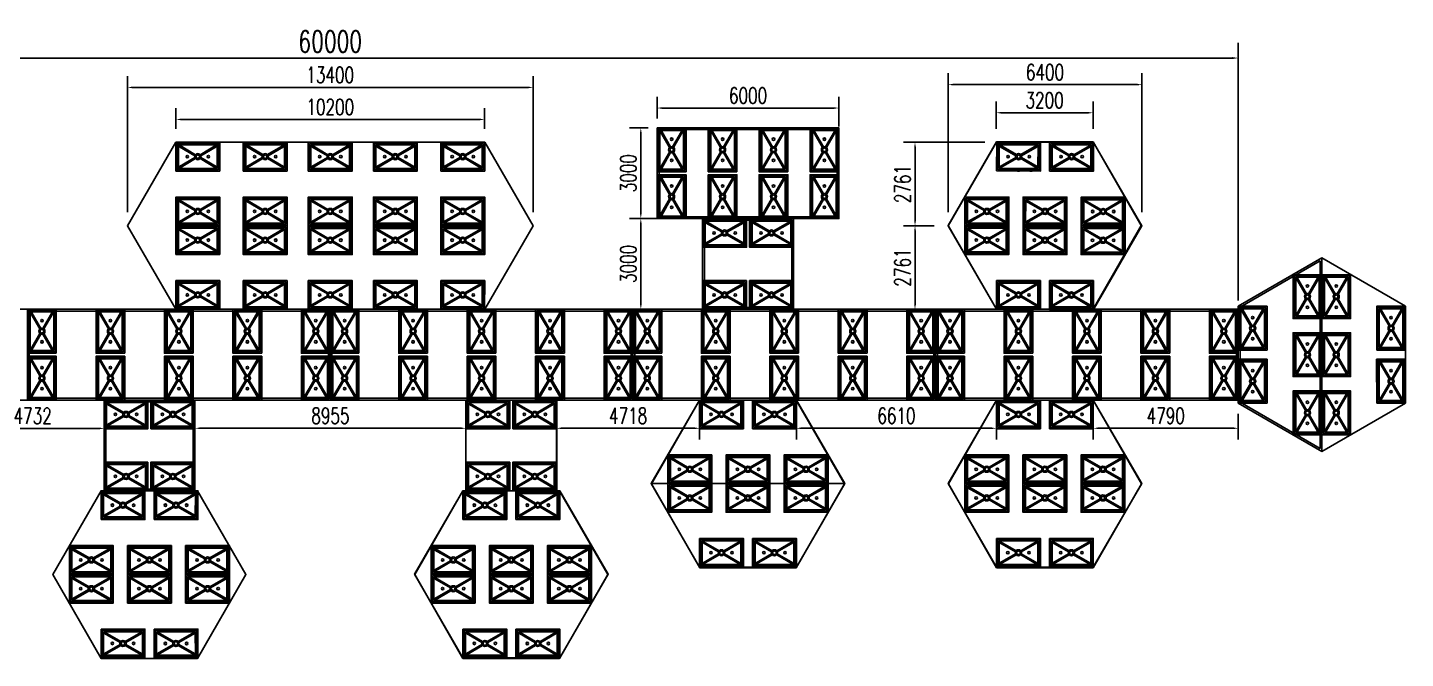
# Model space of a CAD drawing. Header units: millimetres. Extents: x -1825427 to -664413, y 1443096 to 1668257.
# Drawn here: x -1115648 to -1070125, y 1489425 to 1510284 of the extents above; entities that cross this region are included whole.
import ezdxf

# ---------------------------------------------------------------- set-up
doc = ezdxf.new("R2010")
doc.units = ezdxf.units.MM
doc.header["$LTSCALE"] = 10
doc.layers.get('DEFPOINTS').update_dxf_attribs({"linetype": 'CONTINUOUS'})
doc.layers.add('W-FLOAT_BOWL浮筒', color=253, linetype='CONTINUOUS')
doc.layers.add('W-STEEL_FRAME钢架', color=3, linetype='CONTINUOUS')
doc.styles.add('STANDARD_T3', font='simplex.shx', dxfattribs={"width": 0.7, "bigfont": 'gbcbig.shx'})
doc.dimstyles.new('W&&150', dxfattribs={"dimtxt": 525, "dimasz": 150, "dimexe": 375, "dimexo": 450, "dimgap": 150, "dimtad": 1, "dimdec": 0, "dimzin": 0, "dimdsep": 46, "dimtxsty": 'STANDARD_T3', "dimcen": 0.09, "dimclrd": 1, "dimclre": 1, "dimclrt": 7, "dimazin": 2, "dimtfac": 1, "dimtdec": 0, "dimtix": 1, "dimtmove": 2, "dimatfit": 3, "dimfxl": 100, "dimtolj": 1, "dimtzin": 0, "dimarcsym": 0})
doc.dimstyles.new('W&&200', dxfattribs={"dimtxt": 700, "dimasz": 200, "dimexe": 500, "dimexo": 600, "dimgap": 200, "dimtad": 1, "dimdec": 0, "dimzin": 0, "dimdsep": 46, "dimtxsty": 'STANDARD_T3', "dimcen": 0.09, "dimclrd": 1, "dimclre": 1, "dimclrt": 7, "dimazin": 2, "dimtfac": 1, "dimtdec": 0, "dimtix": 1, "dimtmove": 2, "dimatfit": 3, "dimfxl": 100, "dimtolj": 1, "dimtzin": 0, "dimarcsym": 0})

# ---------------------------------------------------------------- blocks, each defined once
blk = doc.blocks.new('DFX')
at = {"layer": 'W-FLOAT_BOWL浮筒'}
for p, q in [((0, 0), (1450, 0)), ((325, 0), (305, 0)), ((735, 0), (715, 0)), ((1125, 0), (1145, 0)), ((0, -205), (0, -225)), ((630, -443), (116, -146)), ((650, -409), (136, -111)), ((650, -409), (136, -111)), ((800, -409), (1314, -111)), ((800, -409), (1314, -111)), ((820, -443), (1334, -146)), ((1450, -205), (1450, -225)), ((0, -725), (0, -745)), ((630, -507), (116, -804)), ((650, -541), (136, -839)), ((650, -541), (136, -839)), ((800, -541), (1314, -839)), ((800, -541), (1314, -839)), ((820, -507), (1334, -804)), ((1450, -725), (1450, -745)), ((325, -950), (305, -950)), ((735, -950), (715, -950)), ((1125, -950), (1145, -950))]:
    blk.add_line(p, q, dxfattribs=at)
for points in [[(0, 0), (1450, 0), (1450, -950), (0, -950)], [(40, -40), (1410, -40), (1410, -910), (40, -910)], [(85, -85), (1365, -85), (1365, -865), (85, -865)]]:
    blk.add_lwpolyline(points, close=True, dxfattribs=at)
for points in [[(350, 0), (350, -39, -0.605909), (280, -39), (280, 0), (305, 0), (305, -20, 1.050157), (325, -20), (325, 0), (350, 0)], [(760, 0), (760, -39, -0.605909), (690, -39), (690, 0), (715, 0), (715, -20, 1.050157), (735, -20), (735, 0), (760, 0)], [(1100, 0), (1100, -39, 0.605909), (1170, -39), (1170, 0), (1145, 0), (1145, -20, -1.050157), (1125, -20), (1125, 0), (1100, 0)], [(0, -180), (39, -180, -0.605909), (39, -250), (0, -250), (0, -225), (20, -225, 1.050157), (20, -205), (0, -205), (0, -180)], [(1450, -180), (1411, -180, 0.605909), (1411, -250), (1450, -250), (1450, -225), (1430, -225, -1.050157), (1430, -205), (1450, -205), (1450, -180)], [(0, -700), (39, -700, -0.605909), (39, -770), (0, -770), (0, -745), (20, -745, 1.050157), (20, -725), (0, -725), (0, -700)], [(350, -950), (350, -911, 0.605909), (280, -911), (280, -950), (305, -950), (305, -930, -1.050157), (325, -930), (325, -950), (350, -950)], [(760, -950), (760, -911, 0.605909), (690, -911), (690, -950), (715, -950), (715, -930, -1.050157), (735, -930), (735, -950), (760, -950)], [(1100, -950), (1100, -911, -0.605909), (1170, -911), (1170, -950), (1145, -950), (1145, -930, 1.050157), (1125, -930), (1125, -950), (1100, -950)], [(1450, -700), (1411, -700, 0.605909), (1411, -770), (1450, -770), (1450, -745), (1430, -745, -1.050157), (1430, -725), (1450, -725), (1450, -700)]]:
    blk.add_lwpolyline(points, format="xyb", dxfattribs=at)
for centre, radius in [((375, -475), 40), ((725, -475), 100), ((725, -475), 60), ((1075, -475), 40)]:
    blk.add_circle(centre, radius, dxfattribs=at)
for centre, start, end in [((126, -129), 59.9771, 239.9771), ((1324, -129), 300.0229, 120.0229), ((126, -821), 120.0229, 300.0229), ((1324, -821), 239.9771, 59.9771)]:
    blk.add_arc(centre, 20, start, end, dxfattribs=at)
blk = doc.blocks.new('*U1921')
at = {"layer": 'W-FLOAT_BOWL浮筒', "xscale": -1, "rotation": 270}
for p in [(475, 50, -917003000), (475, -1500, 917003000)]:
    blk.add_blockref('DFX', p, dxfattribs=at)
blk = doc.blocks.new('*U1922')
at = {"layer": 'W-STEEL_FRAME钢架', "color": 0, "linetype": 'ByBlock', "lineweight": -2, "transparency": 16777216}
for p in [(0, 0), (2262, 0), (4524, 0), (6786, 0), (9048, 0)]:
    blk.add_blockref('*U1921', p, dxfattribs=at)
blk = doc.blocks.new('*U1923')
at = {"layer": 'W-FLOAT_BOWL浮筒', "xscale": -1, "rotation": 270}
for p in [(475, 50, -917003000), (475, -1500, 917003000)]:
    blk.add_blockref('DFX', p, dxfattribs=at)
blk = doc.blocks.new('*U1924')
at = {"layer": 'W-STEEL_FRAME钢架', "color": 0, "linetype": 'ByBlock', "lineweight": -2, "transparency": 16777216}
for p in [(0, 0), (2262, 0), (4524, 0), (6786, 0), (9048, 0)]:
    blk.add_blockref('*U1923', p, dxfattribs=at)
blk = doc.blocks.new('*U1925')
at = {"layer": 'W-FLOAT_BOWL浮筒', "xscale": -1, "rotation": 270}
for p in [(475, 50, -917003000), (475, -1500, 917003000)]:
    blk.add_blockref('DFX', p, dxfattribs=at)
blk = doc.blocks.new('*U1926')
at = {"layer": 'W-STEEL_FRAME钢架', "color": 0, "linetype": 'ByBlock', "lineweight": -2, "transparency": 16777216}
for p in [(0, 0), (2262, 0), (4524, 0), (6786, 0), (9048, 0)]:
    blk.add_blockref('*U1925', p, dxfattribs=at)
blk = doc.blocks.new('*U1898')
at = {"layer": 'W-FLOAT_BOWL浮筒', "xscale": -1, "rotation": 270}
for p in [(475, 50, -917003000), (475, -1500, 917003000)]:
    blk.add_blockref('DFX', p, dxfattribs=at)
blk = doc.blocks.new('*U1899')
at = {"layer": 'W-STEEL_FRAME钢架', "color": 0, "linetype": 'ByBlock', "lineweight": -2, "transparency": 16777216}
for p in [(0, 0), (2262, 0), (4524, 0), (6786, 0), (9048, 0)]:
    blk.add_blockref('*U1898', p, dxfattribs=at)
blk = doc.blocks.new('*U1900')
at = {"layer": 'W-FLOAT_BOWL浮筒', "xscale": -1, "rotation": 270}
for p in [(475, 50, -917003000), (475, -1500, 917003000)]:
    blk.add_blockref('DFX', p, dxfattribs=at)
blk = doc.blocks.new('*U1901')
at = {"layer": 'W-STEEL_FRAME钢架', "color": 0, "linetype": 'ByBlock', "lineweight": -2, "transparency": 16777216}
for p in [(0, 0), (2050, 0)]:
    blk.add_blockref('*U1900', p, dxfattribs=at)
blk = doc.blocks.new('*U1902')
at = {"layer": 'W-FLOAT_BOWL浮筒', "xscale": -1, "rotation": 270}
for p in [(475, 50, -917003000), (475, -1500, 917003000)]:
    blk.add_blockref('DFX', p, dxfattribs=at)
blk = doc.blocks.new('*U1903')
at = {"layer": 'W-STEEL_FRAME钢架', "color": 0, "linetype": 'ByBlock', "lineweight": -2, "transparency": 16777216}
for p in [(0, 0), (2050, 0)]:
    blk.add_blockref('*U1902', p, dxfattribs=at)
blk = doc.blocks.new('*U1904')
at = {"layer": 'W-FLOAT_BOWL浮筒', "xscale": -1, "rotation": 270}
for p in [(475, 50, -917003000), (475, -1500, 917003000)]:
    blk.add_blockref('DFX', p, dxfattribs=at)
blk = doc.blocks.new('*U1905')
at = {"layer": 'W-STEEL_FRAME钢架', "color": 0, "linetype": 'ByBlock', "lineweight": -2, "transparency": 16777216}
for p in [(0, 0), (2050, 0)]:
    blk.add_blockref('*U1904', p, dxfattribs=at)
blk = doc.blocks.new('*U1910')
at = {"layer": 'W-FLOAT_BOWL浮筒', "xscale": -1, "rotation": 270}
for p in [(475, 50, -917003000), (475, -1500, 917003000)]:
    blk.add_blockref('DFX', p, dxfattribs=at)
blk = doc.blocks.new('*U1911')
at = {"layer": 'W-STEEL_FRAME钢架', "color": 0, "linetype": 'ByBlock', "lineweight": -2, "transparency": 16777216}
for p in [(0, 0), (1683, 0), (3366, 0), (5049, 0)]:
    blk.add_blockref('*U1910', p, dxfattribs=at)
blk = doc.blocks.new('*D2070')
at = {"layer": 'DEFPOINTS', "color": 0, "transparency": 16777216}
for p in [(-1075648, 1509274), (-1135648, 1500947, -1834000151), (-1075648, 1500657, 5849)]:
    blk.add_point(p, dxfattribs=at)
at = {"layer": 'W-STEEL_FRAME钢架', "color": 1, "lineweight": -2, "transparency": 16777216}
for p, q in [((-1135648, 1501547), (-1135648, 1509774)), ((-1075648, 1501257), (-1075648, 1509774)), ((-1135448, 1509274), (-1075848, 1509274))]:
    blk.add_line(p, q, dxfattribs=at)
at = {"layer": 'W-STEEL_FRAME钢架', "color": 1, "transparency": 16777216}
for points in [[(-1135448, 1509308), (-1135448, 1509241), (-1135648, 1509274)], [(-1075848, 1509308), (-1075848, 1509241), (-1075648, 1509274)]]:
    blk.add_solid(points, dxfattribs=at)
at = {"layer": 'W-STEEL_FRAME钢架', "color": 7, "transparency": 16777216, "insert": (-1105648, 1509824), "char_height": 700, "attachment_point": 5, "style": 'STANDARD_T3'}
blk.add_mtext('\\A1;60000', dxfattribs=at)
blk = doc.blocks.new('*D2037')
at = {"layer": 'DEFPOINTS', "color": 0, "transparency": 16777216}
for p in [(-1100546, 1507245), (-1110746, 1506489, 5849), (-1100546, 1506489, 5849)]:
    blk.add_point(p, dxfattribs=at)
at = {"layer": 'W-STEEL_FRAME钢架', "color": 1, "lineweight": -2, "transparency": 16777216}
for p, q in [((-1110746, 1506939), (-1110746, 1507620)), ((-1100546, 1506939), (-1100546, 1507620)), ((-1110596, 1507245), (-1100696, 1507245))]:
    blk.add_line(p, q, dxfattribs=at)
at = {"layer": 'W-STEEL_FRAME钢架', "color": 1, "transparency": 16777216}
for points in [[(-1110596, 1507270), (-1110596, 1507220), (-1110746, 1507245)], [(-1100696, 1507270), (-1100696, 1507220), (-1100546, 1507245)]]:
    blk.add_solid(points, dxfattribs=at)
at = {"layer": 'W-STEEL_FRAME钢架', "color": 7, "transparency": 16777216, "insert": (-1105646, 1507657), "char_height": 525, "attachment_point": 5, "style": 'STANDARD_T3'}
blk.add_mtext('\\A1;10200', dxfattribs=at)
blk = doc.blocks.new('*D2030')
at = {"layer": 'DEFPOINTS', "color": 0, "transparency": 16777216}
for p in [(-1080446, 1507466), (-1083647, 1506490, 5849), (-1080446, 1506490, 5849)]:
    blk.add_point(p, dxfattribs=at)
at = {"layer": 'W-STEEL_FRAME钢架', "color": 1, "lineweight": -2, "transparency": 16777216}
for p, q in [((-1083647, 1506940), (-1083647, 1507841)), ((-1080446, 1506940), (-1080446, 1507841)), ((-1083497, 1507466), (-1080596, 1507466))]:
    blk.add_line(p, q, dxfattribs=at)
at = {"layer": 'W-STEEL_FRAME钢架', "color": 1, "transparency": 16777216}
for points in [[(-1083497, 1507491), (-1083497, 1507441), (-1083647, 1507466)], [(-1080596, 1507491), (-1080596, 1507441), (-1080446, 1507466)]]:
    blk.add_solid(points, dxfattribs=at)
at = {"layer": 'W-STEEL_FRAME钢架', "color": 7, "transparency": 16777216, "insert": (-1082046, 1507878), "char_height": 525, "attachment_point": 5, "style": 'STANDARD_T3'}
blk.add_mtext('\\A1;3200', dxfattribs=at)
blk = doc.blocks.new('*D2031')
at = {"layer": 'DEFPOINTS', "color": 0, "transparency": 16777216}
for p in [(-1086328, 1506490), (-1083569, 1506490, 5849), (-1085245, 1503729, 5849)]:
    blk.add_point(p, dxfattribs=at)
at = {"layer": 'W-STEEL_FRAME钢架', "color": 1, "lineweight": -2, "transparency": 16777216}
for p, q in [((-1084019, 1506490), (-1086703, 1506490)), ((-1086328, 1503879), (-1086328, 1506340)), ((-1085695, 1503729), (-1086703, 1503729))]:
    blk.add_line(p, q, dxfattribs=at)
at = {"layer": 'W-STEEL_FRAME钢架', "color": 1, "transparency": 16777216}
for points in [[(-1086353, 1506340), (-1086303, 1506340), (-1086328, 1506490)], [(-1086353, 1503879), (-1086303, 1503879), (-1086328, 1503729)]]:
    blk.add_solid(points, dxfattribs=at)
at = {"layer": 'W-STEEL_FRAME钢架', "color": 7, "transparency": 16777216, "insert": (-1086740, 1505109), "char_height": 525, "attachment_point": 5, "rotation": 90, "style": 'STANDARD_T3'}
blk.add_mtext('\\A1;2761', dxfattribs=at)
blk = doc.blocks.new('*D2032')
at = {"layer": 'DEFPOINTS', "color": 0, "transparency": 16777216}
for p in [(-1085245, 1503729, 5849), (-1086328, 1500968), (-1083520, 1500968, 5849)]:
    blk.add_point(p, dxfattribs=at)
at = {"layer": 'W-STEEL_FRAME钢架', "color": 1, "lineweight": -2, "transparency": 16777216}
for p, q in [((-1085695, 1503729), (-1086703, 1503729)), ((-1086328, 1503579), (-1086328, 1501118)), ((-1083970, 1500968), (-1086703, 1500968))]:
    blk.add_line(p, q, dxfattribs=at)
at = {"layer": 'W-STEEL_FRAME钢架', "color": 1, "transparency": 16777216}
for points in [[(-1086353, 1503579), (-1086303, 1503579), (-1086328, 1503729)], [(-1086353, 1501118), (-1086303, 1501118), (-1086328, 1500968)]]:
    blk.add_solid(points, dxfattribs=at)
at = {"layer": 'W-STEEL_FRAME钢架', "color": 7, "transparency": 16777216, "insert": (-1086740, 1502348), "char_height": 525, "attachment_point": 5, "rotation": 90, "style": 'STANDARD_T3'}
blk.add_mtext('\\A1;2761', dxfattribs=at)
blk = doc.blocks.new('*D2033')
at = {"layer": 'DEFPOINTS', "color": 0, "transparency": 16777216}
for p in [(-1093343, 1503968, 5849), (-1095387, 1500968), (-1093330, 1500968, 5849)]:
    blk.add_point(p, dxfattribs=at)
at = {"layer": 'W-STEEL_FRAME钢架', "color": 1, "lineweight": -2, "transparency": 16777216}
for p, q in [((-1093793, 1503968), (-1095762, 1503968)), ((-1095387, 1503818), (-1095387, 1501118)), ((-1093780, 1500968), (-1095762, 1500968))]:
    blk.add_line(p, q, dxfattribs=at)
at = {"layer": 'W-STEEL_FRAME钢架', "color": 1, "transparency": 16777216}
for points in [[(-1095412, 1503818), (-1095362, 1503818), (-1095387, 1503968)], [(-1095412, 1501118), (-1095362, 1501118), (-1095387, 1500968)]]:
    blk.add_solid(points, dxfattribs=at)
at = {"layer": 'W-STEEL_FRAME钢架', "color": 7, "transparency": 16777216, "insert": (-1095799, 1502468), "char_height": 525, "attachment_point": 5, "rotation": 90, "style": 'STANDARD_T3'}
blk.add_mtext('\\A1;3000', dxfattribs=at)
blk = doc.blocks.new('*D2034')
at = {"layer": 'DEFPOINTS', "color": 0, "transparency": 16777216}
for p in [(-1095387, 1506968), (-1094699, 1506968, 5849), (-1094778, 1503968)]:
    blk.add_point(p, dxfattribs=at)
at = {"layer": 'W-STEEL_FRAME钢架', "color": 1, "lineweight": -2, "transparency": 16777216}
for p, q in [((-1095149, 1506968), (-1095762, 1506968)), ((-1095387, 1504118), (-1095387, 1506818)), ((-1095228, 1503968), (-1095762, 1503968))]:
    blk.add_line(p, q, dxfattribs=at)
at = {"layer": 'W-STEEL_FRAME钢架', "color": 1, "transparency": 16777216}
for points in [[(-1095412, 1506818), (-1095362, 1506818), (-1095387, 1506968)], [(-1095412, 1504118), (-1095362, 1504118), (-1095387, 1503968)]]:
    blk.add_solid(points, dxfattribs=at)
at = {"layer": 'W-STEEL_FRAME钢架', "color": 7, "transparency": 16777216, "insert": (-1095799, 1505468), "char_height": 525, "attachment_point": 5, "rotation": 90, "style": 'STANDARD_T3'}
blk.add_mtext('\\A1;3000', dxfattribs=at)
blk = doc.blocks.new('*D2035')
at = {"layer": 'DEFPOINTS', "color": 0, "transparency": 16777216}
for p in [(-1088844, 1507623), (-1094844, 1506821, 5849), (-1088844, 1506567, 5849)]:
    blk.add_point(p, dxfattribs=at)
at = {"layer": 'W-STEEL_FRAME钢架', "color": 1, "lineweight": -2, "transparency": 16777216}
for p, q in [((-1094844, 1507271), (-1094844, 1507998)), ((-1088844, 1507017), (-1088844, 1507998)), ((-1094694, 1507623), (-1088994, 1507623))]:
    blk.add_line(p, q, dxfattribs=at)
at = {"layer": 'W-STEEL_FRAME钢架', "color": 1, "transparency": 16777216}
for points in [[(-1094694, 1507648), (-1094694, 1507598), (-1094844, 1507623)], [(-1088994, 1507648), (-1088994, 1507598), (-1088844, 1507623)]]:
    blk.add_solid(points, dxfattribs=at)
at = {"layer": 'W-STEEL_FRAME钢架', "color": 7, "transparency": 16777216, "insert": (-1091844, 1508036), "char_height": 525, "attachment_point": 5, "style": 'STANDARD_T3'}
blk.add_mtext('\\A1;6000', dxfattribs=at)
blk = doc.blocks.new('*D2063')
at = {"layer": 'DEFPOINTS', "color": 0, "transparency": 16777216}
for p in [(-1110120, 1497967, 1834011849), (-1101164, 1497967, 5849), (-1101164, 1497035)]:
    blk.add_point(p, dxfattribs=at)
at = {"layer": 'W-STEEL_FRAME钢架', "color": 1, "lineweight": -2, "transparency": 16777216}
for p, q in [((-1110120, 1497517), (-1110120, 1496660)), ((-1101164, 1497517), (-1101164, 1496660)), ((-1109970, 1497035), (-1101314, 1497035))]:
    blk.add_line(p, q, dxfattribs=at)
at = {"layer": 'W-STEEL_FRAME钢架', "color": 1, "transparency": 16777216}
for points in [[(-1109970, 1497060), (-1109970, 1497010), (-1110120, 1497035)], [(-1101314, 1497060), (-1101314, 1497010), (-1101164, 1497035)]]:
    blk.add_solid(points, dxfattribs=at)
at = {"layer": 'W-STEEL_FRAME钢架', "color": 7, "transparency": 16777216, "insert": (-1105642, 1497447), "char_height": 525, "attachment_point": 5, "style": 'STANDARD_T3'}
blk.add_mtext('\\A1;8955', dxfattribs=at)
blk = doc.blocks.new('*D2064')
at = {"layer": 'DEFPOINTS', "color": 0, "transparency": 16777216}
for p in [(-1098164, 1497967, 5849), (-1093447, 1497967, 5849), (-1093447, 1497035)]:
    blk.add_point(p, dxfattribs=at)
at = {"layer": 'W-STEEL_FRAME钢架', "color": 1, "lineweight": -2, "transparency": 16777216}
for p, q in [((-1098164, 1497517), (-1098164, 1496660)), ((-1093447, 1497517), (-1093447, 1496660)), ((-1098014, 1497035), (-1093597, 1497035))]:
    blk.add_line(p, q, dxfattribs=at)
at = {"layer": 'W-STEEL_FRAME钢架', "color": 1, "transparency": 16777216}
for points in [[(-1098014, 1497060), (-1098014, 1497010), (-1098164, 1497035)], [(-1093597, 1497060), (-1093597, 1497010), (-1093447, 1497035)]]:
    blk.add_solid(points, dxfattribs=at)
at = {"layer": 'W-STEEL_FRAME钢架', "color": 7, "transparency": 16777216, "insert": (-1095806, 1497447), "char_height": 525, "attachment_point": 5, "style": 'STANDARD_T3'}
blk.add_mtext('\\A1;4718', dxfattribs=at)
blk = doc.blocks.new('*D2065')
at = {"layer": 'DEFPOINTS', "color": 0, "transparency": 16777216}
for p in [(-1090247, 1497967, 5849), (-1083637, 1497967, 5849), (-1083637, 1497035)]:
    blk.add_point(p, dxfattribs=at)
at = {"layer": 'W-STEEL_FRAME钢架', "color": 1, "lineweight": -2, "transparency": 16777216}
for p, q in [((-1090247, 1497517), (-1090247, 1496660)), ((-1083637, 1497517), (-1083637, 1496660)), ((-1090097, 1497035), (-1083787, 1497035))]:
    blk.add_line(p, q, dxfattribs=at)
at = {"layer": 'W-STEEL_FRAME钢架', "color": 1, "transparency": 16777216}
for points in [[(-1090097, 1497060), (-1090097, 1497010), (-1090247, 1497035)], [(-1083787, 1497060), (-1083787, 1497010), (-1083637, 1497035)]]:
    blk.add_solid(points, dxfattribs=at)
at = {"layer": 'W-STEEL_FRAME钢架', "color": 7, "transparency": 16777216, "insert": (-1086942, 1497447), "char_height": 525, "attachment_point": 5, "style": 'STANDARD_T3'}
blk.add_mtext('\\A1;6610', dxfattribs=at)
blk = doc.blocks.new('*D1989')
at = {"layer": 'DEFPOINTS', "color": 0, "transparency": 16777216}
for p in [(-1080438, 1497967, 5849), (-1075648, 1497967, 5849), (-1075648, 1497035)]:
    blk.add_point(p, dxfattribs=at)
at = {"layer": 'W-STEEL_FRAME钢架', "color": 1, "lineweight": -2, "transparency": 16777216}
for p, q in [((-1080438, 1497517), (-1080438, 1496660)), ((-1075648, 1497517), (-1075648, 1496660)), ((-1080288, 1497035), (-1075798, 1497035))]:
    blk.add_line(p, q, dxfattribs=at)
at = {"layer": 'W-STEEL_FRAME钢架', "color": 1, "transparency": 16777216}
for points in [[(-1080288, 1497060), (-1080288, 1497010), (-1080438, 1497035)], [(-1075798, 1497060), (-1075798, 1497010), (-1075648, 1497035)]]:
    blk.add_solid(points, dxfattribs=at)
at = {"layer": 'W-STEEL_FRAME钢架', "color": 7, "transparency": 16777216, "insert": (-1078043, 1497447), "char_height": 525, "attachment_point": 5, "style": 'STANDARD_T3'}
blk.add_mtext('\\A1;4790', dxfattribs=at)
blk = doc.blocks.new('*D2047')
at = {"layer": 'DEFPOINTS', "color": 0, "transparency": 16777216}
for p in [(-1117844, 1497965, 4102), (-1113111, 1497966, 5849), (-1113111, 1497032)]:
    blk.add_point(p, dxfattribs=at)
at = {"layer": 'W-STEEL_FRAME钢架', "color": 1, "lineweight": -2, "transparency": 16777216}
for p, q in [((-1117844, 1497515), (-1117844, 1496657)), ((-1113111, 1497516), (-1113111, 1496657)), ((-1117694, 1497032), (-1113261, 1497032))]:
    blk.add_line(p, q, dxfattribs=at)
at = {"layer": 'W-STEEL_FRAME钢架', "color": 1, "transparency": 16777216}
for points in [[(-1117694, 1497057), (-1117694, 1497007), (-1117844, 1497032)], [(-1113261, 1497057), (-1113261, 1497007), (-1113111, 1497032)]]:
    blk.add_solid(points, dxfattribs=at)
at = {"layer": 'W-STEEL_FRAME钢架', "color": 7, "transparency": 16777216, "insert": (-1115477, 1497445), "char_height": 525, "attachment_point": 5, "style": 'STANDARD_T3'}
blk.add_mtext('\\A1;4732', dxfattribs=at)
blk = doc.blocks.new('*D2048')
at = {"layer": 'DEFPOINTS', "color": 0, "transparency": 16777216}
for p in [(-1098948, 1508304), (-1112348, 1503730, 5849), (-1098948, 1503728, 5849)]:
    blk.add_point(p, dxfattribs=at)
at = {"layer": 'W-STEEL_FRAME钢架', "color": 1, "lineweight": -2, "transparency": 16777216}
for p, q in [((-1112348, 1504180), (-1112348, 1508679)), ((-1098948, 1504178), (-1098948, 1508679)), ((-1112198, 1508304), (-1099098, 1508304))]:
    blk.add_line(p, q, dxfattribs=at)
at = {"layer": 'W-STEEL_FRAME钢架', "color": 1, "transparency": 16777216}
for points in [[(-1112198, 1508329), (-1112198, 1508279), (-1112348, 1508304)], [(-1099098, 1508329), (-1099098, 1508279), (-1098948, 1508304)]]:
    blk.add_solid(points, dxfattribs=at)
at = {"layer": 'W-STEEL_FRAME钢架', "color": 7, "transparency": 16777216, "insert": (-1105648, 1508717), "char_height": 525, "attachment_point": 5, "style": 'STANDARD_T3'}
blk.add_mtext('\\A1;13400', dxfattribs=at)
blk = doc.blocks.new('*D2049')
at = {"layer": 'DEFPOINTS', "color": 0, "transparency": 16777216}
for p in [(-1078833, 1508395), (-1085233, 1503732, 5849), (-1078833, 1503725, 5849)]:
    blk.add_point(p, dxfattribs=at)
at = {"layer": 'W-STEEL_FRAME钢架', "color": 1, "lineweight": -2, "transparency": 16777216}
for p, q in [((-1085233, 1504182), (-1085233, 1508770)), ((-1078833, 1504175), (-1078833, 1508770)), ((-1085083, 1508395), (-1078983, 1508395))]:
    blk.add_line(p, q, dxfattribs=at)
at = {"layer": 'W-STEEL_FRAME钢架', "color": 1, "transparency": 16777216}
for points in [[(-1085083, 1508420), (-1085083, 1508370), (-1085233, 1508395)], [(-1078983, 1508420), (-1078983, 1508370), (-1078833, 1508395)]]:
    blk.add_solid(points, dxfattribs=at)
at = {"layer": 'W-STEEL_FRAME钢架', "color": 7, "transparency": 16777216, "insert": (-1082033, 1508807), "char_height": 525, "attachment_point": 5, "style": 'STANDARD_T3'}
blk.add_mtext('\\A1;6400', dxfattribs=at)

msp = doc.modelspace()

# ---------------------------------------------------------------- linework, layer by layer
at = {"layer": 'W-STEEL_FRAME钢架', "elevation": 5848.7}
for points in [[(-1117953, 1500967.4), (-1110751.7, 1500967.4), (-1112349.5, 1503730.1), (-1110747.4, 1506489.5), (-1100545.4, 1506489.5), (-1098946.2, 1503728.4), (-1100545.4, 1500967.4), (-1093344.1, 1500967.4), (-1093344.1, 1503967.8), (-1094844.1, 1503967.8), (-1094844.1, 1506967.8), (-1088844.1, 1506967.8), (-1088844.1, 1503967.8), (-1090344.1, 1503967.8), (-1090344.1, 1500967.4), (-1083633.9, 1500967.4), (-1085228.7, 1503738.6), (-1083635.3, 1506509.9), (-1080447.1, 1506509.9), (-1078852.3, 1503738.6), (-1080445.7, 1500967.4), (-1075647.9, 1500967.4), (-1075648.3, 1501067.4), (-1072887.7, 1502667.4), (-1070126.2, 1501067.4), (-1070125.3, 1497867.4), (-1072886, 1496267.4), (-1075647.9, 1497868.1), (-1075647.9, 1497967.4), (-1080436.8, 1497967.4), (-1078850.1, 1495196.1), (-1080443.4, 1492424.8), (-1083631.6, 1492424.8), (-1085226.5, 1495196.1), (-1083633.1, 1497967.4), (-1090254.8, 1497967.4), (-1088660, 1495196.1), (-1090253.3, 1492424.8), (-1093441.5, 1492424.8), (-1095036.3, 1495196.1), (-1093443, 1497967.4), (-1098175.4, 1497967.4), (-1098174.7, 1494967.4), (-1098075, 1494967.4), (-1096480.2, 1492196.1), (-1098073.6, 1489424.8), (-1101261.8, 1489424.8), (-1102856.6, 1492196.1), (-1101263.2, 1494967.4), (-1101163.6, 1494967.4), (-1101164.4, 1497967.4), (-1110131.2, 1497967.4), (-1110130.4, 1494967.4), (-1110030.8, 1494967.4), (-1108435.9, 1492196.1), (-1110029.3, 1489424.8), (-1113217.5, 1489424.8), (-1114812.3, 1492196.1), (-1113218.9, 1494967.4), (-1113119.3, 1494967.4), (-1113120.1, 1497967.4), (-1117844.5, 1497967.4)], [(-1110747.4, 1506489.5), (-1100545.4, 1506489.5), (-1098946.2, 1503728.4), (-1100545.5, 1500967.4), (-1110751.7, 1500967.4), (-1112349.5, 1503730.1), (-1110747.4, 1506489.5)], [(-1085233.1, 1503731.8), (-1083630.9, 1506491.2), (-1080429.5, 1506487.8), (-1078833.1, 1503725.1), (-1080435.3, 1500965.7), (-1083635.2, 1500969.1), (-1085233.1, 1503731.8)], [(-1072886.9, 1496267.4), (-1070125.8, 1497866.7), (-1070125.8, 1501068.1), (-1072886.9, 1502667.4), (-1075647.9, 1501068.1), (-1075647.9, 1497868.1), (-1072886.9, 1496267.4)], [(-1072886.9, 1502667.4), (-1072886.9, 1496267.4), (-1075647.9, 1497868.1), (-1075647.9, 1501068.1), (-1072886.9, 1502667.4)], [(-1095047.4, 1495206.3), (-1093448.1, 1492445.3), (-1090246.7, 1492445.3), (-1088647.4, 1495206.3), (-1090246.7, 1497967.4), (-1093446.7, 1497967.4), (-1095047.4, 1495206.3)], [(-1088647.4, 1495206.3), (-1095047.4, 1495206.3), (-1093446.7, 1497967.4), (-1090246.7, 1497967.4), (-1088647.4, 1495206.3)], [(-1085237.5, 1495206.3), (-1083638.3, 1492445.3), (-1080436.8, 1492445.3), (-1078837.6, 1495206.3), (-1080436.8, 1497967.4), (-1083636.8, 1497967.4), (-1085237.5, 1495206.3)], [(-1102865.1, 1492206.3), (-1101265.8, 1489445.2), (-1098064.4, 1489445.2), (-1096465.1, 1492206.3), (-1098064.4, 1494967.4), (-1101264.4, 1494967.4), (-1102865.1, 1492206.3)]]:
    msp.add_lwpolyline(points, dxfattribs=at)
at = {"layer": 'W-STEEL_FRAME钢架'}
for points, elevation in [([(-1094844.1, 1503967.8), (-1088844.1, 1503967.8), (-1088844.1, 1506967.8), (-1094844.1, 1506967.8)], 5848.7), ([(-1094786.1, 1504025.8), (-1088902.1, 1504025.8), (-1088902.1, 1506909.8), (-1094786.1, 1506909.8)], 5848.7), ([(-1090344.1, 1500967.8), (-1090344.1, 1503967.8), (-1093344.1, 1503967.8), (-1093344.1, 1500967.8)], 5848.7), ([(-1090402.1, 1501025.8), (-1090402.1, 1503909.8), (-1093286.1, 1503909.8), (-1093286.1, 1501025.8)], 5848.7), ([(-1072944.9, 1502566.7), (-1072944.9, 1496368.1), (-1075589.9, 1497901.5), (-1075589.9, 1501034.7)], 5848.7), ([(-1115648, 1497967.4), (-1105648, 1497967.4), (-1105648, 1500967.4), (-1115648, 1500967.4)], 5848.7), ([(-1115590, 1498025.4), (-1105706, 1498025.4), (-1105706, 1500909.4), (-1115590, 1500909.4)], 5848.7), ([(-1105648, 1497967.4), (-1095648, 1497967.4), (-1095648, 1500967.4), (-1105648, 1500967.4)], 5848.7), ([(-1105590, 1498025.4), (-1095706, 1498025.4), (-1095706, 1500909.4), (-1105590, 1500909.4)], 5848.7), ([(-1095648, 1497967.4), (-1085648, 1497967.4), (-1085648, 1500967.4), (-1095648, 1500967.4)], 5848.7), ([(-1095590, 1498025.4), (-1085706, 1498025.4), (-1085706, 1500909.4), (-1095590, 1500909.4)], 5848.7), ([(-1085647.9, 1497967.4), (-1075647.9, 1497967.4), (-1075647.9, 1500967.4), (-1085647.9, 1500967.4)], 5848.7), ([(-1085589.9, 1498025.4), (-1075705.9, 1498025.4), (-1075705.9, 1500909.4), (-1085589.9, 1500909.4)], 5848.7), ([(-1110119.8, 1494967.4), (-1110119.8, 1497967.4), (-1113119.8, 1497967.4), (-1113119.8, 1494967.4)], 1834011848.7), ([(-1110177.8, 1495025.4), (-1110177.8, 1497909.4), (-1113061.8, 1497909.4), (-1113061.8, 1495025.4)], 1834011848.7), ([(-1098164.4, 1494967.4), (-1098164.4, 1497967.4), (-1101164.4, 1497967.4), (-1101164.4, 1494967.4)], 5848.7)]:
    msp.add_lwpolyline(points, close=True, dxfattribs=dict(at, elevation=elevation))

# ---------------------------------------------------------------- block references
at = {"layer": 'W-FLOAT_BOWL浮筒'}
for p, rotation in [((-1109297.4, 1505539.5, 5848.7), 180.0000085354135), ((-1107072.9, 1505540.1, 5848.7), 179.9796738942077), ((-1109297.6, 1503729.3, 5848.7), 180.0000085354135), ((-1107073.2, 1503729.9, 5848.7), 179.9796738942077), ((-1106373, 1503729.5, 5848.7), 359.9856150700421), ((-1104223, 1503728.9, 5848.7), 359.9856150700421), ((-1101995.7, 1503728.4, 5848.7), 359.9855765160604), ((-1084678.1, 1503731.2, 5848.7), 359.9398826998806), ((-1082758.1, 1503729.2, 5848.7), 359.9398826998806), ((-1080838.1, 1503727.2, 5848.7), 359.9398826998806), ((-1106373.2, 1501919.2, 5848.7), 359.9856150700421), ((-1104223.2, 1501918.7, 5848.7), 359.9856150700421), ((-1101995.9, 1501918.1, 5848.7), 359.9855765160604), ((-1083634.5, 1501919.1, 5848.7), 359.9549120251128), ((-1081884.5, 1501916.8, 5848.7), 359.9549120251128), ((-1072886.9, 1500662.4, 5848.7), 89.99999999374391), ((-1071075.4, 1499617.8, 5848.7), 90.0150293189761), ((-1072886.9, 1498742.4, 5848.7), 89.99999999374391), ((-1071075.8, 1497867.9, 5848.7), 90.0150293189761), ((-1072886.9, 1496822.4, 5848.7), 89.99999999374391), ((-1093446.9, 1493395.3, 5848.7), 0.01502931897609671), ((-1091697, 1493394.9, 5848.7), 0.01502931897609671), ((-1083637.1, 1493395.3, 5848.7), 0.01502931897609671), ((-1081887.1, 1493394.9, 5848.7), 0.01502931897609671), ((-1113220.1, 1490395.3, 1834011848.7), 0.01502931897609671), ((-1111470.1, 1490394.9, 1834011848.7), 0.01502931897609671), ((-1101264.6, 1490395.2, 5848.7), 0.01502931897609671), ((-1099514.6, 1490394.9, 5848.7), 0.01502931897609671)]:
    msp.add_blockref('DFX', p, dxfattribs=dict(at, rotation=rotation))
at = {"layer": 'W-FLOAT_BOWL浮筒', "xscale": -1}
for p, rotation in [((-1106372.8, 1505539.5, 5848.7), 180), ((-1104222.8, 1505539.5, 5848.7), 180), ((-1101995.4, 1505539.5, 5848.7), 180.0000385539817), ((-1083630.7, 1505541.2, 5848.7), 179.9248533809046), ((-1081880.7, 1505539.7, 5848.7), 179.9248533809046), ((-1106373, 1503729.3, 5848.7), 180), ((-1104223, 1503729.3, 5848.7), 180), ((-1101995.7, 1503729.3, 5848.7), 180.0000385539817), ((-1084678.1, 1503731.2, 5848.7), 179.9398827061366), ((-1082758.1, 1503729.2, 5848.7), 179.9398827061366), ((-1080838.1, 1503727.2, 5848.7), 179.9398827061366), ((-1109297.6, 1503730.2, 5848.7), 359.9856065346286), ((-1107073.2, 1503729.1, 5848.7), 0.005941175834420775), ((-1109297.8, 1501920, 5848.7), 359.9856065346286), ((-1107073.4, 1501918.8, 5848.7), 0.005941175834420775), ((-1072886.9, 1500662.4, 5848.7), 270), ((-1074698.3, 1499617.8, 5848.7), 269.9849706747678), ((-1072886.9, 1498742.4, 5848.7), 270), ((-1074697.9, 1497867.9, 5848.7), 269.9849706747678), ((-1072886.9, 1496822.4, 5848.7), 270), ((-1093446.9, 1497017.4, 5848.7), 179.9849706747678), ((-1091697, 1497017.8, 5848.7), 179.9849706747678), ((-1083637.1, 1497017.4, 5848.7), 179.9849706747678), ((-1081887.1, 1497017.8, 5848.7), 179.9849706747678), ((-1094492.4, 1495206.3, 5848.7), 180), ((-1092572.4, 1495206.3, 5848.7), 180), ((-1090652.4, 1495206.3, 5848.7), 180), ((-1084682.5, 1495206.3, 5848.7), 180), ((-1082762.5, 1495206.3, 5848.7), 180), ((-1080842.5, 1495206.3, 5848.7), 180), ((-1113220.1, 1494017.4, 1834011848.7), 179.9849706747678), ((-1111470.1, 1494017.8, 1834011848.7), 179.9849706747678), ((-1101264.6, 1494017.4, 5848.7), 179.9849706747678), ((-1099514.6, 1494017.7, 5848.7), 179.9849706747678), ((-1114265.6, 1492206.3, 1834011848.7), 180), ((-1112345.6, 1492206.3, 1834011848.7), 180), ((-1110425.6, 1492206.3, 1834011848.7), 180), ((-1102310.1, 1492206.3, 5848.7), 180), ((-1100390.1, 1492206.3, 5848.7), 180), ((-1098470.1, 1492206.3, 5848.7), 180)]:
    msp.add_blockref('DFX', p, dxfattribs=dict(at, rotation=rotation))
at = {"layer": 'W-FLOAT_BOWL浮筒'}
for p in [(-1094492.4, 1495206.3, 5848.7), (-1092572.4, 1495206.3, 5848.7), (-1090652.4, 1495206.3, 5848.7), (-1084682.5, 1495206.3, 5848.7), (-1082762.5, 1495206.3, 5848.7), (-1080842.5, 1495206.3, 5848.7), (-1114265.6, 1492206.3, 1834011848.7), (-1112345.6, 1492206.3, 1834011848.7), (-1110425.6, 1492206.3, 1834011848.7), (-1102310.1, 1492206.3, 5848.7), (-1100390.1, 1492206.3, 5848.7), (-1098470.1, 1492206.3, 5848.7)]:
    msp.add_blockref('DFX', p, dxfattribs=at)
at = {"layer": 'W-STEEL_FRAME钢架'}
for name, p in [('*U1911', (-1094369.1, 1505467.8, 917008848.7)), ('*U1922', (-1115173, 1499467.4, -916997151.3)), ('*U1924', (-1105173, 1499467.4, -916997151.3)), ('*U1926', (-1095173, 1499467.4, -916997151.3)), ('*U1899', (-1085173, 1499467.4, -916997151.3))]:
    msp.add_blockref(name, p, dxfattribs=at)
at = {"layer": 'W-STEEL_FRAME钢架', "rotation": 90}
for name, p in [('*U1905', (-1091844.1, 1501442.5, -916997151.3)), ('*U1901', (-1111619.8, 1495442.1, 917008848.7)), ('*U1903', (-1099664.4, 1495442.1, -916997151.3))]:
    msp.add_blockref(name, p, dxfattribs=at)

# ---------------------------------------------------------------- dimensions: what is measured, and where the dimension line sits
at = {"layer": 'W-STEEL_FRAME钢架'}
for base, p1, p2, dimstyle, picture, middle in [((-1075647.9, 1509274.3), (-1135648.1, 1500947.4, -1834000151.3), (-1075647.9, 1500656.7, 5848.7), 'W&&200', '*D2070', (-1105648, 1509824.3)), ((-1078833.1, 1508394.8), (-1085233.1, 1503731.8, 5848.7), (-1078833.1, 1503725.1, 5848.7), 'W&&150', '*D2049', (-1082033.1, 1508807.3)), ((-1098947.7, 1508304), (-1112348, 1503730.1, 5848.7), (-1098947.7, 1503728.4, 5848.7), 'W&&150', '*D2048', (-1105647.8, 1508716.5)), ((-1088843.7, 1507623.3), (-1094843.7, 1506820.6, 5848.7), (-1088843.7, 1506566.6, 5848.7), 'W&&150', '*D2035', (-1091843.7, 1508035.8)), ((-1080446.2, 1507465.9, -1834006000), (-1083646.6, 1506489.6, -1834000151.3), (-1080446.2, 1506489.6, -1834000151.3), 'W&&150', '*D2030', (-1082046.4, 1507878.4, -1834006000)), ((-1100546.4, 1507245), (-1110746.4, 1506489.5, 5848.7), (-1100546.4, 1506489.5, 5848.7), 'W&&150', '*D2037', (-1105646.4, 1507657.5)), ((-1113111.1, 1497032.5, 1747), (-1117843.5, 1497964.9, 5848.7), (-1113111.1, 1497966.1, 7595.8), 'W&&150', '*D2047', (-1115477.3, 1497445, 1747)), ((-1101164.4, 1497034.9), (-1110119.8, 1497967.1, 1834011848.7), (-1101164.4, 1497966.8, 5848.7), 'W&&150', '*D2063', (-1105642.1, 1497447.4)), ((-1093446.7, 1497034.9), (-1098164.4, 1497967.1, 5848.7), (-1093446.7, 1497967.4, 5848.7), 'W&&150', '*D2064', (-1095805.5, 1497447.4)), ((-1083636.8, 1497034.9), (-1090247.1, 1497967.4, 5848.7), (-1083636.8, 1497967.4, 5848.7), 'W&&150', '*D2065', (-1086942, 1497447.4)), ((-1075647.9, 1497034.9), (-1080437.8, 1497967.4, 5848.7), (-1075647.9, 1497967.4, 5848.7), 'W&&150', '*D1989', (-1078042.9, 1497447.4))]:
    dim = msp.add_linear_dim(base=base, p1=p1, p2=p2, dimstyle=dimstyle, dxfattribs=at)
    dim.commit()
    dim.dimension.update_dxf_attribs({"geometry": picture, "text_midpoint": middle})
for base, p1, p2, picture, middle in [((-1095386.6, 1506967.8), (-1094777.5, 1503967.8), (-1094699, 1506967.8, 5848.7), '*D2034', (-1095799.1, 1505467.8)), ((-1086327.8, 1506489.6, -1834006000), (-1085244.9, 1503728.6, -1834000151.3), (-1083569.3, 1506489.6, -1834000151.3), '*D2031', (-1086740.3, 1505109.1, -1834006000)), ((-1095386.6, 1500967.8), (-1093343.5, 1503967.8, 5848.7), (-1093329.9, 1500967.8, 5848.7), '*D2033', (-1095799.1, 1502467.8)), ((-1086327.8, 1500967.5, -1834006000), (-1085244.9, 1503728.6, -1834000151.3), (-1083520.5, 1500967.5, -1834000151.3), '*D2032', (-1086740.3, 1502348, -1834006000))]:
    dim = msp.add_linear_dim(base=base, p1=p1, p2=p2, angle=90, dimstyle='W&&150', dxfattribs=at)
    dim.commit()
    dim.dimension.update_dxf_attribs({"geometry": picture, "text_midpoint": middle})

doc.saveas('drawing.dxf')
